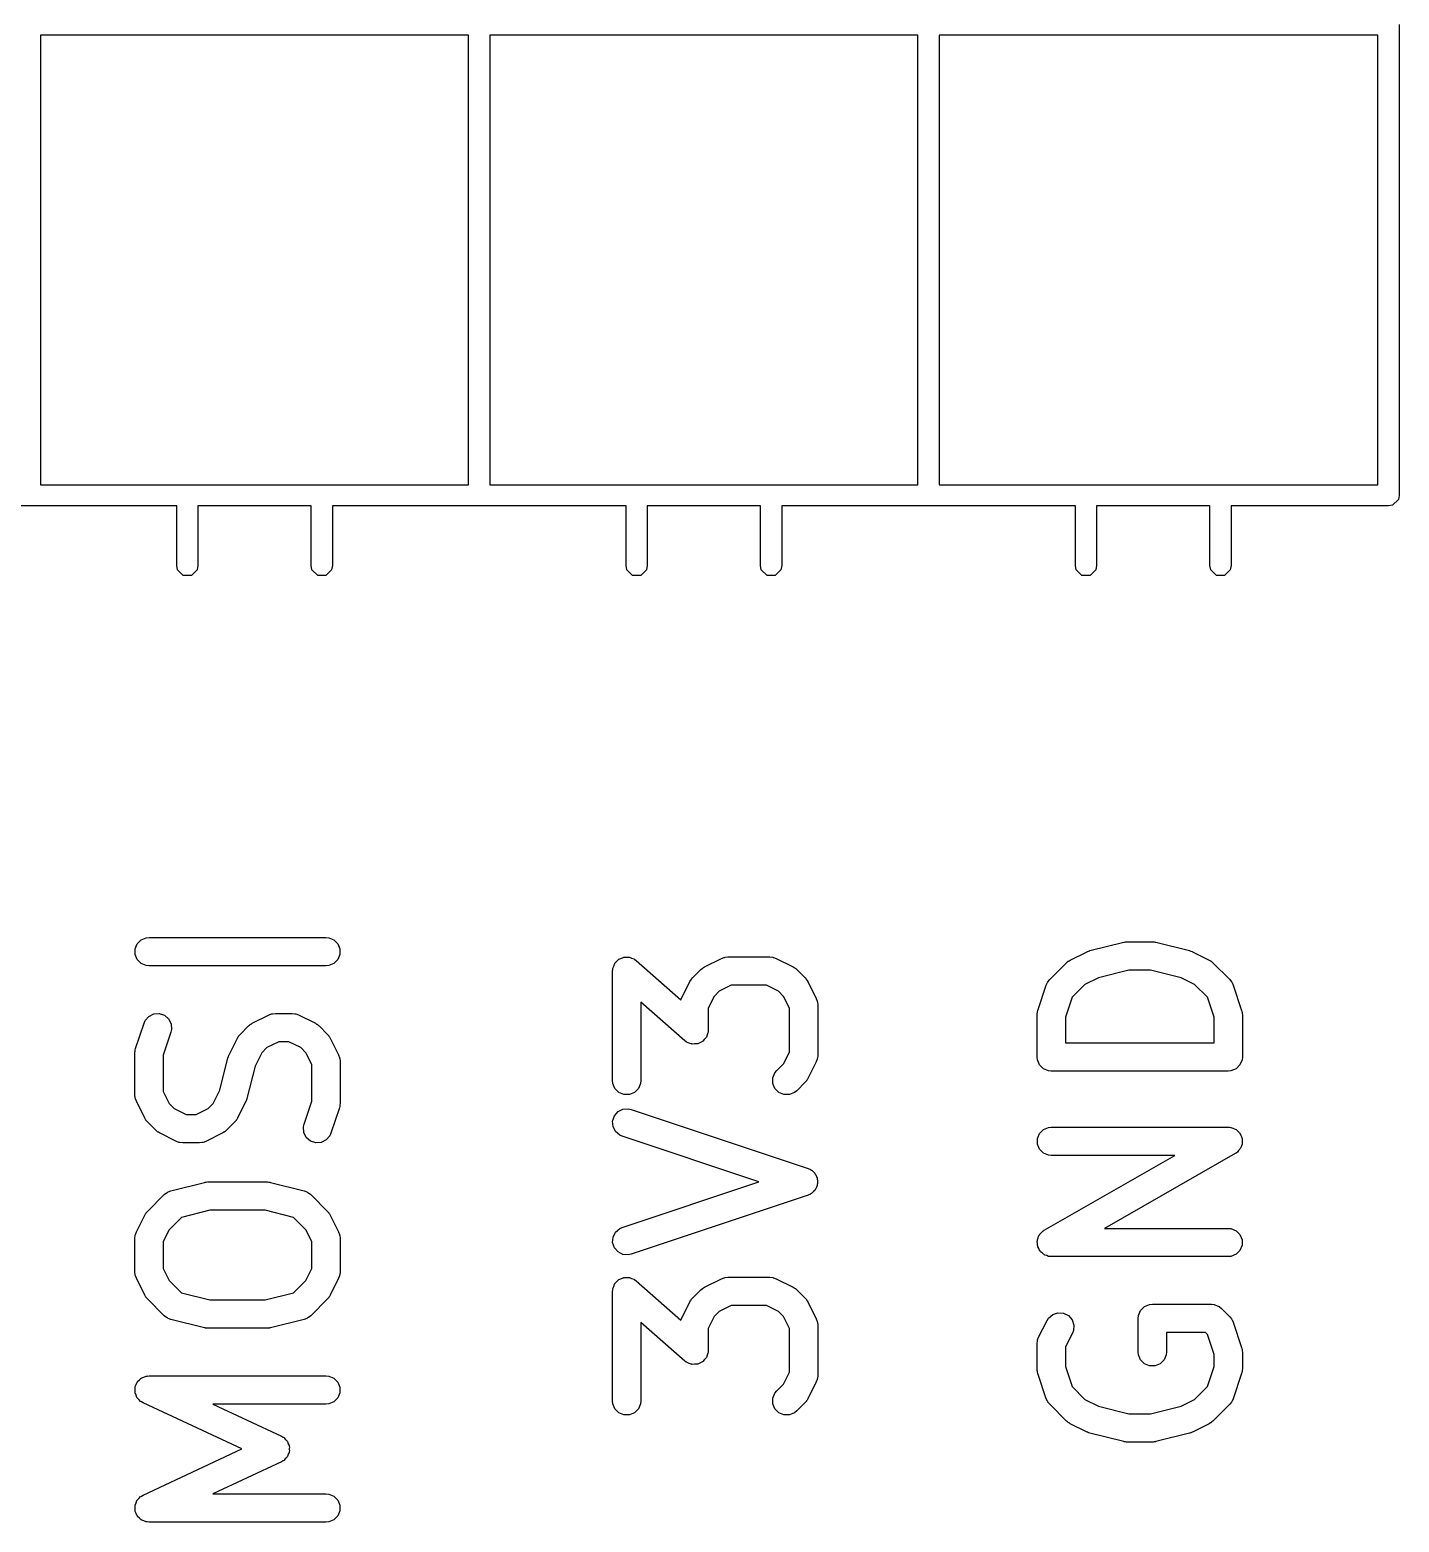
# Model space of a CAD drawing. Extents: x 101.2 to 180.4, y -139.6 to -60.4.
# Drawn here: x 120.8 to 128.54, y -76.84 to -68.41 of the extents above; entities that cross this region are included whole.
import ezdxf

# ---------------------------------------------------------------- set-up
doc = ezdxf.new("R2010")
doc.units = 0
doc.layers.add('BLACK', color=7, linetype='CONTINUOUS')

msp = doc.modelspace()

# ---------------------------------------------------------------- linework, layer by layer
at = {"layer": 'BLACK', "linetype": 'CONTINUOUS'}
for p, q in [((128.535625, -68.3755), (128.535625, -71.0355)), ((120.855625, -68.4355), (120.855625, -70.9755)), ((123.275625, -68.4355), (120.855625, -68.4355)), ((123.275625, -70.9755), (123.275625, -68.4355)), ((123.395625, -68.4355), (123.395625, -70.9755)), ((125.815625, -68.4355), (123.395625, -68.4355)), ((125.815625, -70.9755), (125.815625, -68.4355)), ((125.935625, -68.4355), (125.935625, -70.9755)), ((128.415625, -68.4355), (125.935625, -68.4355)), ((128.415625, -70.9755), (128.415625, -68.4355)), ((120.855625, -70.9755), (123.275625, -70.9755)), ((123.395625, -70.9755), (125.815625, -70.9755)), ((125.935625, -70.9755), (128.415625, -70.9755)), ((128.531058, -71.058461), (128.498586, -71.090933)), ((128.535625, -71.0355), (128.531058, -71.058461)), ((121.625625, -71.0955), (119.965625, -71.0955)), ((121.625625, -71.432571), (121.625625, -71.0955)), ((122.385625, -71.0955), (121.745625, -71.0955)), ((121.745625, -71.0955), (121.745625, -71.432571)), ((122.385625, -71.432571), (122.385625, -71.0955)), ((124.165625, -71.0955), (122.505625, -71.0955)), ((122.505625, -71.0955), (122.505625, -71.432571)), ((124.165625, -71.432571), (124.165625, -71.0955)), ((124.925625, -71.0955), (124.285625, -71.0955)), ((124.285625, -71.0955), (124.285625, -71.432571)), ((124.925625, -71.432571), (124.925625, -71.0955)), ((126.705625, -71.0955), (125.045625, -71.0955)), ((125.045625, -71.0955), (125.045625, -71.432571)), ((126.705625, -71.432571), (126.705625, -71.0955)), ((127.465625, -71.0955), (126.825625, -71.0955)), ((126.825625, -71.0955), (126.825625, -71.432571)), ((127.465625, -71.432571), (127.465625, -71.0955)), ((128.475625, -71.0955), (127.585625, -71.0955)), ((127.585625, -71.0955), (127.585625, -71.432571)), ((128.498586, -71.090933), (128.475625, -71.0955)), ((121.630192, -71.455532), (121.625625, -71.432571)), ((121.662664, -71.488004), (121.630192, -71.455532)), ((121.708586, -71.488004), (121.662664, -71.488004)), ((121.741058, -71.455532), (121.708586, -71.488004)), ((121.745625, -71.432571), (121.741058, -71.455532)), ((122.390192, -71.455532), (122.385625, -71.432571)), ((122.422664, -71.488004), (122.390192, -71.455532)), ((122.468586, -71.488004), (122.422664, -71.488004)), ((122.501058, -71.455532), (122.468586, -71.488004)), ((122.505625, -71.432571), (122.501058, -71.455532)), ((124.170192, -71.455532), (124.165625, -71.432571)), ((124.202664, -71.488004), (124.170192, -71.455532)), ((124.248586, -71.488004), (124.202664, -71.488004)), ((124.281058, -71.455532), (124.248586, -71.488004)), ((124.285625, -71.432571), (124.281058, -71.455532)), ((124.930192, -71.455532), (124.925625, -71.432571)), ((124.962664, -71.488004), (124.930192, -71.455532)), ((125.008586, -71.488004), (124.962664, -71.488004)), ((125.041058, -71.455532), (125.008586, -71.488004)), ((125.045625, -71.432571), (125.041058, -71.455532)), ((126.710192, -71.455532), (126.705625, -71.432571)), ((126.742664, -71.488004), (126.710192, -71.455532)), ((126.788586, -71.488004), (126.742664, -71.488004)), ((126.821058, -71.455532), (126.788586, -71.488004)), ((126.825625, -71.432571), (126.821058, -71.455532)), ((127.470192, -71.455532), (127.465625, -71.432571)), ((127.502664, -71.488004), (127.470192, -71.455532)), ((127.548586, -71.488004), (127.502664, -71.488004)), ((127.581058, -71.455532), (127.548586, -71.488004)), ((127.585625, -71.432571), (127.581058, -71.455532)), ((121.390836, -73.598177), (121.402781, -73.569338)), ((121.390836, -73.629391), (121.390836, -73.598177)), ((121.402781, -73.569338), (121.424853, -73.547266)), ((121.424853, -73.547266), (121.453692, -73.535321)), ((121.453692, -73.535321), (121.469299, -73.533784)), ((121.469299, -73.533784), (122.469299, -73.533784)), ((122.469299, -73.533784), (122.484906, -73.535321)), ((122.484906, -73.535321), (122.513745, -73.547266)), ((122.513745, -73.547266), (122.535817, -73.569338)), ((122.535817, -73.569338), (122.547762, -73.598177)), ((122.547762, -73.598177), (122.547762, -73.629391)), ((126.787991, -73.607602), (126.978467, -73.559983)), ((126.978467, -73.559983), (126.981172, -73.559582)), ((126.981172, -73.559582), (126.982263, -73.559131)), ((126.982263, -73.559131), (126.988136, -73.558552)), ((126.988136, -73.558552), (126.993981, -73.557688)), ((126.993981, -73.557688), (126.995149, -73.557861)), ((126.995149, -73.557861), (126.99787, -73.557594)), ((126.99787, -73.557594), (127.140727, -73.557594)), ((127.140727, -73.557594), (127.143447, -73.557861)), ((127.143447, -73.557861), (127.144616, -73.557688)), ((127.144616, -73.557688), (127.15046, -73.558552)), ((127.15046, -73.558552), (127.156334, -73.559131)), ((127.156334, -73.559131), (127.157424, -73.559582)), ((127.157424, -73.559582), (127.16013, -73.559983)), ((127.16013, -73.559983), (127.350606, -73.607602)), ((121.402781, -73.65823), (121.390836, -73.629391)), ((121.424853, -73.680302), (121.402781, -73.65823)), ((121.453692, -73.692247), (121.424853, -73.680302)), ((122.513745, -73.680302), (122.484906, -73.692247)), ((122.535817, -73.65823), (122.513745, -73.680302)), ((122.547762, -73.629391), (122.535817, -73.65823)), ((124.095807, -73.695698), (124.099972, -73.683385)), ((124.099972, -73.683385), (124.101748, -73.681354)), ((124.101748, -73.681354), (124.102781, -73.678862)), ((124.102781, -73.678862), (124.111971, -73.669671)), ((124.111971, -73.669671), (124.120527, -73.659894)), ((124.120527, -73.659894), (124.122944, -73.658698)), ((124.122944, -73.658698), (124.124853, -73.65679)), ((124.124853, -73.65679), (124.13686, -73.651816)), ((124.13686, -73.651816), (124.148507, -73.646057)), ((124.148507, -73.646057), (124.151199, -73.645877)), ((124.151199, -73.645877), (124.153692, -73.644845)), ((124.153692, -73.644845), (124.166681, -73.644845)), ((124.166681, -73.644845), (124.179652, -73.64398)), ((124.179652, -73.64398), (124.18221, -73.644845)), ((124.18221, -73.644845), (124.184906, -73.644845)), ((124.184906, -73.644845), (124.196908, -73.649816)), ((124.196908, -73.649816), (124.209222, -73.653981)), ((124.209222, -73.653981), (124.212332, -73.656204)), ((124.212332, -73.656204), (124.213745, -73.65679)), ((124.213745, -73.65679), (124.215235, -73.65828)), ((124.215235, -73.65828), (124.221979, -73.663102)), ((124.221979, -73.663102), (124.475909, -73.885291)), ((124.609712, -73.699373), (124.70495, -73.651754)), ((124.70495, -73.651754), (124.719596, -73.646149)), ((124.719596, -73.646149), (124.722463, -73.645945)), ((124.722463, -73.645945), (124.72512, -73.644845)), ((124.72512, -73.644845), (124.740727, -73.643308)), ((124.740727, -73.643308), (124.978822, -73.643308)), ((124.978822, -73.643308), (124.994429, -73.644845)), ((124.994429, -73.644845), (124.997085, -73.645945)), ((124.997085, -73.645945), (124.999952, -73.646149)), ((124.999952, -73.646149), (125.014599, -73.651754)), ((125.014599, -73.651754), (125.109837, -73.699373)), ((126.560349, -73.771501), (126.655588, -73.676263)), ((126.655588, -73.676263), (126.661722, -73.671227)), ((126.661722, -73.671227), (126.663107, -73.669632)), ((126.663107, -73.669632), (126.66551, -73.668118)), ((126.66551, -73.668118), (126.66771, -73.666314)), ((126.66771, -73.666314), (126.669664, -73.665504)), ((126.669664, -73.665504), (126.676379, -73.661278)), ((126.676379, -73.661278), (126.771617, -73.613659)), ((126.771617, -73.613659), (126.772758, -73.613222)), ((126.772758, -73.613222), (126.773223, -73.612878)), ((126.773223, -73.612878), (126.779763, -73.610541)), ((126.779763, -73.610541), (126.786263, -73.608054)), ((126.786263, -73.608054), (126.78684, -73.608012)), ((126.78684, -73.608012), (126.787991, -73.607602)), ((127.350606, -73.607602), (127.351756, -73.608013)), ((127.351756, -73.608013), (127.352333, -73.608054)), ((127.352333, -73.608054), (127.358825, -73.610538)), ((127.358825, -73.610538), (127.365374, -73.612878)), ((127.365374, -73.612878), (127.365838, -73.613222)), ((127.365838, -73.613222), (127.36698, -73.613659)), ((127.36698, -73.613659), (127.462218, -73.661278)), ((127.462218, -73.661278), (127.468932, -73.665504)), ((127.468932, -73.665504), (127.470887, -73.666314)), ((127.470887, -73.666314), (127.473086, -73.668118)), ((127.473086, -73.668118), (127.47549, -73.669632)), ((127.47549, -73.669632), (127.476874, -73.671227)), ((127.476874, -73.671227), (127.483009, -73.676263)), ((127.483009, -73.676263), (127.578249, -73.771501)), ((121.469299, -73.693784), (121.453692, -73.692247)), ((122.469299, -73.693784), (121.469299, -73.693784)), ((122.484906, -73.692247), (122.469299, -73.693784)), ((124.089299, -73.723308), (124.090111, -73.715059)), ((124.089299, -74.342355), (124.089299, -73.723308)), ((124.089971, -73.712955), (124.090461, -73.711505)), ((124.090111, -73.715059), (124.089971, -73.712955)), ((124.090461, -73.711505), (124.090836, -73.707701)), ((124.090836, -73.707701), (124.095807, -73.695698)), ((124.531352, -73.7741), (124.533157, -73.7719)), ((124.533157, -73.7719), (124.53467, -73.769497)), ((124.53467, -73.769497), (124.536264, -73.768114)), ((124.536264, -73.768114), (124.541301, -73.761977)), ((124.541301, -73.761977), (124.58892, -73.714359)), ((124.58892, -73.714359), (124.595054, -73.709324)), ((124.595054, -73.709324), (124.59644, -73.707727)), ((124.59644, -73.707727), (124.598848, -73.706211)), ((124.598848, -73.706211), (124.601043, -73.70441)), ((124.601043, -73.70441), (124.602993, -73.703602)), ((124.602993, -73.703602), (124.609712, -73.699373)), ((125.109837, -73.699373), (125.116553, -73.7036)), ((125.116553, -73.7036), (125.118505, -73.704409)), ((125.118505, -73.704409), (125.120701, -73.706211)), ((125.120701, -73.706211), (125.123109, -73.707727)), ((125.123109, -73.707727), (125.124494, -73.709324)), ((125.124494, -73.709324), (125.130628, -73.714358)), ((125.130628, -73.714358), (125.178248, -73.761977)), ((125.178248, -73.761977), (125.183283, -73.768112)), ((125.183283, -73.768112), (125.18488, -73.769497)), ((125.18488, -73.769497), (125.186393, -73.771901)), ((125.186393, -73.771901), (125.188197, -73.774099)), ((126.5504, -73.783624), (126.560349, -73.771501)), ((126.835317, -73.760694), (126.759545, -73.798579)), ((127.007717, -73.717594), (126.835317, -73.760694)), ((127.13088, -73.717594), (127.007717, -73.717594)), ((127.30328, -73.760694), (127.13088, -73.717594)), ((127.379052, -73.79858), (127.30328, -73.760694)), ((127.578249, -73.771501), (127.588198, -73.783624)), ((124.478697, -73.878007), (124.526316, -73.782769)), ((124.526316, -73.782769), (124.530542, -73.776054)), ((124.530542, -73.776054), (124.531352, -73.7741)), ((124.692878, -73.836674), (124.663617, -73.865936)), ((124.759612, -73.803308), (124.692878, -73.836674)), ((124.959937, -73.803308), (124.759612, -73.803308)), ((125.026671, -73.836675), (124.959937, -73.803308)), ((125.055932, -73.865935), (125.026671, -73.836675)), ((125.188197, -73.774099), (125.189005, -73.776051)), ((125.189005, -73.776051), (125.193234, -73.782769)), ((125.193234, -73.782769), (125.240853, -73.878007)), ((126.493404, -73.945629), (126.541023, -73.802772)), ((126.541023, -73.802772), (126.547417, -73.788452)), ((126.547417, -73.788452), (126.549299, -73.786281)), ((126.549299, -73.786281), (126.5504, -73.783624)), ((126.759545, -73.798579), (126.686841, -73.871284)), ((127.451757, -73.871284), (127.379052, -73.79858)), ((127.588198, -73.783624), (127.589299, -73.786282)), ((127.589299, -73.786282), (127.591181, -73.788452)), ((127.591181, -73.788452), (127.597575, -73.802772)), ((127.597575, -73.802772), (127.645194, -73.945628)), ((124.497571, -74.116847), (124.249299, -73.899609)), ((124.249299, -73.899609), (124.249299, -74.342355)), ((124.475909, -73.885291), (124.478697, -73.878007)), ((124.663617, -73.865936), (124.630251, -73.932669)), ((124.630251, -73.932669), (124.630251, -74.056641)), ((125.089299, -73.932669), (125.055932, -73.865935)), ((125.089299, -74.180613), (125.089299, -73.932669)), ((125.240853, -73.878007), (125.246458, -73.892653)), ((125.246458, -73.892653), (125.246661, -73.89552)), ((125.246661, -73.89552), (125.247762, -73.898177)), ((125.247762, -73.898177), (125.249299, -73.913784)), ((125.249299, -73.913784), (125.249299, -74.199498)), ((126.686841, -73.871284), (126.649299, -73.98391)), ((127.489299, -73.98391), (127.451757, -73.871284)), ((121.393404, -74.159915), (121.441023, -74.017058)), ((121.441023, -74.017058), (121.447417, -74.002738)), ((121.447417, -74.002738), (121.467868, -73.979156)), ((121.467868, -73.979156), (121.495788, -73.965197)), ((121.495788, -73.965197), (121.526924, -73.962985)), ((121.526924, -73.962985), (121.556536, -73.972855)), ((121.556536, -73.972855), (121.580118, -73.993307)), ((121.580118, -73.993307), (121.594077, -74.021226)), ((121.594077, -74.021226), (121.59629, -74.052363)), ((122.039297, -74.026775), (122.041705, -74.025259)), ((122.041705, -74.025259), (122.0439, -74.023458)), ((122.0439, -74.023458), (122.04585, -74.02265)), ((122.04585, -74.02265), (122.052569, -74.018421)), ((122.052569, -74.018421), (122.147807, -73.970802)), ((122.147807, -73.970802), (122.162453, -73.965197)), ((122.162453, -73.965197), (122.16532, -73.964993)), ((122.16532, -73.964993), (122.167977, -73.963893)), ((122.167977, -73.963893), (122.183584, -73.962356)), ((122.183584, -73.962356), (122.278822, -73.962356)), ((122.278822, -73.962356), (122.294429, -73.963893)), ((122.294429, -73.963893), (122.297085, -73.964993)), ((122.297085, -73.964993), (122.299952, -73.965197)), ((122.299952, -73.965197), (122.314599, -73.970802)), ((122.314599, -73.970802), (122.409837, -74.018421)), ((122.409837, -74.018421), (122.416553, -74.022648)), ((122.416553, -74.022648), (122.418505, -74.023457)), ((122.418505, -74.023457), (122.420701, -74.025259)), ((122.420701, -74.025259), (122.423109, -74.026775)), ((126.489299, -73.970927), (126.490076, -73.963029)), ((126.489299, -74.209022), (126.489299, -73.970927)), ((126.489927, -73.960921), (126.490557, -73.958148)), ((126.490076, -73.963029), (126.489927, -73.960921)), ((126.490557, -73.958148), (126.490836, -73.95532)), ((126.490836, -73.95532), (126.491644, -73.953368)), ((126.491644, -73.953368), (126.493404, -73.945629)), ((126.649299, -73.98391), (126.649299, -74.129022)), ((127.489299, -74.129022), (127.489299, -73.98391)), ((127.645194, -73.945628), (127.646954, -73.95337)), ((127.646954, -73.95337), (127.647762, -73.95532)), ((127.647762, -73.95532), (127.64804, -73.958146)), ((127.64804, -73.958146), (127.648671, -73.96092)), ((127.648671, -73.96092), (127.648521, -73.963028)), ((127.648521, -73.963028), (127.649299, -73.970927)), ((127.649299, -73.970927), (127.649299, -74.209022)), ((121.592813, -74.067655), (121.549299, -74.198196)), ((121.59629, -74.052363), (121.592813, -74.067655)), ((121.921554, -74.197055), (121.969173, -74.101817)), ((121.969173, -74.101817), (121.973399, -74.095102)), ((121.973399, -74.095102), (121.974209, -74.093148)), ((121.974209, -74.093148), (121.976014, -74.090948)), ((121.976014, -74.090948), (121.977527, -74.088545)), ((121.977527, -74.088545), (121.979121, -74.087162)), ((121.979121, -74.087162), (121.984158, -74.081025)), ((121.984158, -74.081025), (122.031777, -74.033407)), ((122.031777, -74.033407), (122.037911, -74.028372)), ((122.037911, -74.028372), (122.039297, -74.026775)), ((122.423109, -74.026775), (122.424494, -74.028372)), ((122.424494, -74.028372), (122.430628, -74.033406)), ((122.430628, -74.033406), (122.478248, -74.081025)), ((122.478248, -74.081025), (122.483283, -74.08716)), ((122.483283, -74.08716), (122.48488, -74.088545)), ((122.48488, -74.088545), (122.486393, -74.090949)), ((122.486393, -74.090949), (122.488197, -74.093147)), ((122.488197, -74.093147), (122.489005, -74.095099)), ((122.489005, -74.095099), (122.493234, -74.101817)), ((122.493234, -74.101817), (122.540853, -74.197055)), ((124.616769, -74.101087), (124.607578, -74.110277)), ((124.617801, -74.098594), (124.616769, -74.101087)), ((124.619578, -74.096564), (124.617801, -74.098594)), ((124.623742, -74.08425), (124.619578, -74.096564)), ((124.628714, -74.072248), (124.623742, -74.08425)), ((124.629088, -74.068443), (124.628714, -74.072248)), ((124.629579, -74.066994), (124.629088, -74.068443)), ((124.630251, -74.056641), (124.629438, -74.064889)), ((124.629438, -74.064889), (124.629579, -74.066994)), ((121.389299, -74.185213), (121.390076, -74.177315)), ((121.389299, -74.423308), (121.389299, -74.185213)), ((121.389927, -74.175207), (121.390557, -74.172434)), ((121.390076, -74.177315), (121.389927, -74.175207)), ((121.390557, -74.172434), (121.390836, -74.169606)), ((121.390836, -74.169606), (121.391644, -74.167654)), ((121.391644, -74.167654), (121.393404, -74.159915)), ((122.106474, -74.184984), (122.068589, -74.260755)), ((122.135735, -74.155722), (122.106474, -74.184984)), ((122.202469, -74.122356), (122.135735, -74.155722)), ((122.259937, -74.122356), (122.202469, -74.122356)), ((122.326671, -74.155723), (122.259937, -74.122356)), ((122.355932, -74.184983), (122.326671, -74.155723)), ((122.389299, -74.251717), (122.355932, -74.184983)), ((124.504314, -74.121668), (124.497571, -74.116847)), ((124.505805, -74.123159), (124.504314, -74.121668)), ((124.507217, -74.123744), (124.505805, -74.123159)), ((124.510328, -74.125968), (124.507217, -74.123744)), ((124.522641, -74.130132), (124.510328, -74.125968)), ((124.534644, -74.135104), (124.522641, -74.130132)), ((124.53734, -74.135104), (124.534644, -74.135104)), ((124.539898, -74.135969), (124.53734, -74.135104)), ((124.552869, -74.135104), (124.539898, -74.135969)), ((124.565858, -74.135104), (124.552869, -74.135104)), ((124.56835, -74.134071), (124.565858, -74.135104)), ((124.571043, -74.133892), (124.56835, -74.134071)), ((124.582689, -74.128132), (124.571043, -74.133892)), ((124.594697, -74.123159), (124.582689, -74.128132)), ((124.596605, -74.12125), (124.594697, -74.123159)), ((124.599023, -74.120055), (124.596605, -74.12125)), ((124.607578, -74.110277), (124.599023, -74.120055)), ((125.055932, -74.247346), (125.089299, -74.180613)), ((126.649299, -74.129022), (127.489299, -74.129022)), ((121.549299, -74.198196), (121.549299, -74.404423)), ((121.870008, -74.395385), (121.915497, -74.213429)), ((121.915497, -74.213429), (121.915908, -74.212278)), ((121.915908, -74.212278), (121.915949, -74.211702)), ((121.915949, -74.211702), (121.918433, -74.205209)), ((121.918433, -74.205209), (121.920773, -74.198661)), ((121.920773, -74.198661), (121.921117, -74.198196)), ((121.921117, -74.198196), (121.921554, -74.197055)), ((122.068589, -74.260755), (122.0231, -74.442711)), ((122.389299, -74.457944), (122.389299, -74.251717)), ((122.540853, -74.197055), (122.546458, -74.211701)), ((122.546458, -74.211701), (122.546661, -74.214568)), ((122.546661, -74.214568), (122.547762, -74.217225)), ((122.547762, -74.217225), (122.549299, -74.232832)), ((122.549299, -74.232832), (122.549299, -74.470927)), ((125.017492, -74.285786), (125.055932, -74.247346)), ((125.240853, -74.235275), (125.193234, -74.330513)), ((125.246458, -74.220629), (125.240853, -74.235275)), ((125.246661, -74.217761), (125.246458, -74.220629)), ((125.247762, -74.215105), (125.246661, -74.217761)), ((125.249299, -74.199498), (125.247762, -74.215105)), ((126.490836, -74.224629), (126.489299, -74.209022)), ((126.502781, -74.253468), (126.490836, -74.224629)), ((126.524853, -74.27554), (126.502781, -74.253468)), ((126.553692, -74.287485), (126.524853, -74.27554)), ((127.613745, -74.27554), (127.584906, -74.287485)), ((127.635817, -74.253468), (127.613745, -74.27554)), ((127.647762, -74.224629), (127.635817, -74.253468)), ((127.649299, -74.209022), (127.647762, -74.224629)), ((124.090836, -74.357962), (124.089299, -74.342355)), ((124.102781, -74.386801), (124.090836, -74.357962)), ((124.247762, -74.357962), (124.235817, -74.386801)), ((124.249299, -74.342355), (124.247762, -74.357962)), ((124.995596, -74.357961), (124.995597, -74.326747)), ((125.007542, -74.3868), (124.995596, -74.357961)), ((124.995597, -74.326747), (125.007543, -74.297908)), ((125.007543, -74.297908), (125.017492, -74.285786)), ((125.178248, -74.351305), (125.130628, -74.398924)), ((125.183283, -74.345169), (125.178248, -74.351305)), ((125.18488, -74.343785), (125.183283, -74.345169)), ((125.186393, -74.34138), (125.18488, -74.343785)), ((125.188197, -74.339183), (125.186393, -74.34138)), ((125.189005, -74.33723), (125.188197, -74.339183)), ((125.193234, -74.330513), (125.189005, -74.33723)), ((126.569299, -74.289022), (126.553692, -74.287485)), ((127.569299, -74.289022), (126.569299, -74.289022)), ((127.584906, -74.287485), (127.569299, -74.289022)), ((121.390836, -74.438915), (121.389299, -74.423308)), ((121.391936, -74.441571), (121.390836, -74.438915)), ((121.39214, -74.444438), (121.391936, -74.441571)), ((121.397745, -74.459085), (121.39214, -74.444438)), ((121.549299, -74.404423), (121.582665, -74.471155)), ((121.832122, -74.471156), (121.870008, -74.395385)), ((122.022648, -74.444439), (122.02016, -74.450938)), ((122.022689, -74.443861), (122.022648, -74.444439)), ((122.0231, -74.442711), (122.022689, -74.443861)), ((124.124853, -74.408873), (124.102781, -74.386801)), ((124.153692, -74.420818), (124.124853, -74.408873)), ((124.184906, -74.420818), (124.153692, -74.420818)), ((124.213745, -74.408873), (124.184906, -74.420818)), ((124.235817, -74.386801), (124.213745, -74.408873)), ((125.029613, -74.408872), (125.007542, -74.3868)), ((125.058452, -74.420818), (125.029613, -74.408872)), ((125.089666, -74.420819), (125.058452, -74.420818)), ((125.118505, -74.408873), (125.089666, -74.420819)), ((125.130628, -74.398924), (125.118505, -74.408873)), ((121.445364, -74.554323), (121.397745, -74.459085)), ((121.582665, -74.471155), (121.611926, -74.500417)), ((121.611926, -74.500417), (121.67866, -74.533784)), ((121.736128, -74.533784), (121.80286, -74.500417)), ((121.80286, -74.500417), (121.832122, -74.471156)), ((122.017043, -74.459085), (121.969424, -74.554323)), ((122.017479, -74.457943), (122.017043, -74.459085)), ((122.017824, -74.457479), (122.017479, -74.457943)), ((122.02016, -74.450938), (122.017824, -74.457479)), ((122.345785, -74.588486), (122.389299, -74.457944)), ((122.545194, -74.496226), (122.497575, -74.639082)), ((122.546954, -74.488483), (122.545194, -74.496226)), ((122.547762, -74.486534), (122.546954, -74.488483)), ((122.54804, -74.483707), (122.547762, -74.486534)), ((122.548671, -74.480934), (122.54804, -74.483707)), ((122.549299, -74.470927), (122.548521, -74.478825)), ((122.548521, -74.478825), (122.548671, -74.480934)), ((124.099798, -74.540833), (124.12025, -74.517251)), ((124.12025, -74.517251), (124.148169, -74.503291)), ((124.148169, -74.503291), (124.179305, -74.501079)), ((124.179305, -74.501079), (124.194597, -74.504556)), ((124.194597, -74.504556), (125.194597, -74.837889)), ((121.44959, -74.561037), (121.445364, -74.554323)), ((121.4504, -74.562992), (121.44959, -74.561037)), ((121.452205, -74.565191), (121.4504, -74.562992)), ((121.453718, -74.567595), (121.452205, -74.565191)), ((121.455312, -74.568977), (121.453718, -74.567595)), ((121.460349, -74.575115), (121.455312, -74.568977)), ((121.507968, -74.622733), (121.460349, -74.575115)), ((121.67866, -74.533784), (121.736128, -74.533784)), ((121.954438, -74.575115), (121.90682, -74.622734)), ((121.959472, -74.56898), (121.954438, -74.575115)), ((121.96107, -74.567595), (121.959472, -74.56898)), ((121.962585, -74.565186), (121.96107, -74.567595)), ((121.964387, -74.562992), (121.962585, -74.565186)), ((121.965194, -74.561041), (121.964387, -74.562992)), ((121.969424, -74.554323), (121.965194, -74.561041)), ((122.342308, -74.603778), (122.345785, -74.588486)), ((122.34452, -74.634914), (122.342308, -74.603778)), ((124.089927, -74.570445), (124.099798, -74.540833)), ((124.092139, -74.601581), (124.089927, -74.570445)), ((124.106099, -74.6295), (124.092139, -74.601581)), ((126.524853, -74.618695), (126.553692, -74.60675)), ((126.553692, -74.60675), (126.569299, -74.605213)), ((126.569299, -74.605213), (127.569299, -74.605213)), ((127.569299, -74.605213), (127.573312, -74.605608)), ((127.573312, -74.605608), (127.574887, -74.605408)), ((127.574887, -74.605408), (127.576926, -74.605964)), ((127.576926, -74.605964), (127.584906, -74.60675)), ((127.584906, -74.60675), (127.594733, -74.61082)), ((127.594733, -74.61082), (127.605002, -74.613621)), ((127.605002, -74.613621), (127.609034, -74.616743)), ((121.514102, -74.627767), (121.507968, -74.622733)), ((121.515488, -74.629365), (121.514102, -74.627767)), ((121.517896, -74.63088), (121.515488, -74.629365)), ((121.520091, -74.632682), (121.517896, -74.63088)), ((121.522041, -74.633489), (121.520091, -74.632682)), ((121.52876, -74.637719), (121.522041, -74.633489)), ((121.623998, -74.685338), (121.52876, -74.637719)), ((121.638644, -74.690943), (121.623998, -74.685338)), ((121.641511, -74.691146), (121.638644, -74.690943)), ((121.644168, -74.692247), (121.641511, -74.691146)), ((121.659775, -74.693784), (121.644168, -74.692247)), ((121.755013, -74.693784), (121.659775, -74.693784)), ((121.77062, -74.692247), (121.755013, -74.693784)), ((121.773276, -74.691146), (121.77062, -74.692247)), ((121.776143, -74.690943), (121.773276, -74.691146)), ((121.79079, -74.685338), (121.776143, -74.690943)), ((121.886028, -74.637719), (121.79079, -74.685338)), ((121.892742, -74.633492), (121.886028, -74.637719)), ((121.894697, -74.632683), (121.892742, -74.633492)), ((121.896896, -74.630877), (121.894697, -74.632683)), ((121.8993, -74.629365), (121.896896, -74.630877)), ((121.900682, -74.62777), (121.8993, -74.629365)), ((121.90682, -74.622734), (121.900682, -74.62777)), ((122.35848, -74.662833), (122.34452, -74.634914)), ((122.382062, -74.683285), (122.35848, -74.662833)), ((122.411674, -74.693156), (122.382062, -74.683285)), ((122.44281, -74.690944), (122.411674, -74.693156)), ((122.470729, -74.676984), (122.44281, -74.690944)), ((122.491181, -74.653402), (122.470729, -74.676984)), ((122.497575, -74.639082), (122.491181, -74.653402)), ((124.129681, -74.649952), (124.106099, -74.6295)), ((124.144001, -74.656346), (124.129681, -74.649952)), ((124.916315, -74.913784), (124.144001, -74.656346)), ((126.490836, -74.669606), (126.502781, -74.640767)), ((126.490836, -74.70082), (126.490836, -74.669606)), ((126.502781, -74.640767), (126.524853, -74.618695)), ((127.609034, -74.616743), (127.613745, -74.618695)), ((127.613745, -74.618695), (127.621269, -74.626219)), ((127.621269, -74.626219), (127.629681, -74.632734)), ((127.629681, -74.632734), (127.63221, -74.63716)), ((127.63221, -74.63716), (127.635817, -74.640767)), ((127.635817, -74.640767), (127.639889, -74.650598)), ((127.639889, -74.650598), (127.645167, -74.659835)), ((127.645167, -74.659835), (127.64581, -74.664893)), ((127.64581, -74.664893), (127.647762, -74.669606)), ((127.647762, -74.669606), (127.647762, -74.680245)), ((127.647762, -74.680245), (127.649104, -74.690801)), ((127.649104, -74.690801), (127.647762, -74.695721)), ((127.647762, -74.695721), (127.647762, -74.70082)), ((126.502781, -74.729659), (126.490836, -74.70082)), ((126.524853, -74.751731), (126.502781, -74.729659)), ((126.553692, -74.763676), (126.524853, -74.751731)), ((126.529608, -75.187182), (127.268053, -74.765213)), ((126.569299, -74.765213), (126.553692, -74.763676)), ((127.268053, -74.765213), (126.569299, -74.765213)), ((127.60899, -74.754672), (126.870544, -75.176641)), ((127.612276, -74.752339), (127.60899, -74.754672)), ((127.613745, -74.751731), (127.612276, -74.752339)), ((127.61524, -74.750235), (127.613745, -74.751731)), ((127.621778, -74.745595), (127.61524, -74.750235)), ((127.62829, -74.737185), (127.621778, -74.745595)), ((127.635817, -74.729659), (127.62829, -74.737185)), ((127.637768, -74.724946), (127.635817, -74.729659)), ((127.640891, -74.720915), (127.637768, -74.724946)), ((127.64369, -74.710649), (127.640891, -74.720915)), ((127.647762, -74.70082), (127.64369, -74.710649)), ((125.194597, -74.837889), (125.208917, -74.844283)), ((125.208917, -74.844283), (125.213234, -74.848027)), ((125.213234, -74.848027), (125.218348, -74.850584)), ((125.218348, -74.850584), (125.224918, -74.858159)), ((125.224918, -74.858159), (125.232499, -74.864734)), ((125.232499, -74.864734), (125.235056, -74.86985)), ((121.592753, -74.964745), (121.783229, -74.917126)), ((121.783229, -74.917126), (121.785934, -74.916725)), ((121.785934, -74.916725), (121.787025, -74.916274)), ((121.787025, -74.916274), (121.792898, -74.915695)), ((121.792898, -74.915695), (121.798743, -74.914831)), ((121.798743, -74.914831), (121.799911, -74.915004)), ((121.799911, -74.915004), (121.802632, -74.914737)), ((121.802632, -74.914737), (122.135965, -74.914737)), ((122.135965, -74.914737), (122.138685, -74.915004)), ((122.138685, -74.915004), (122.139854, -74.914831)), ((122.139854, -74.914831), (122.145698, -74.915695)), ((122.145698, -74.915695), (122.151572, -74.916274)), ((122.151572, -74.916274), (122.152662, -74.916725)), ((122.152662, -74.916725), (122.155368, -74.917126)), ((122.155368, -74.917126), (122.345844, -74.964745)), ((124.144001, -75.171222), (124.916315, -74.913784)), ((125.235056, -74.86985), (125.2388, -74.874166)), ((125.2388, -74.874166), (125.24197, -74.883676)), ((125.24197, -74.943891), (125.2388, -74.953402)), ((125.24197, -74.883676), (125.246458, -74.892653)), ((125.246458, -74.934915), (125.24197, -74.943891)), ((125.246458, -74.892653), (125.246863, -74.898357)), ((125.246863, -74.92921), (125.246458, -74.934915)), ((125.246863, -74.898357), (125.24867, -74.903778)), ((125.24867, -74.92379), (125.246863, -74.92921)), ((125.24867, -74.903778), (125.247959, -74.913784)), ((125.247959, -74.913784), (125.24867, -74.92379)), ((121.460349, -75.081025), (121.555588, -74.985787)), ((121.555588, -74.985787), (121.56771, -74.975838)), ((121.56771, -74.975838), (121.573206, -74.973561)), ((121.573206, -74.973561), (121.577985, -74.970021)), ((121.577985, -74.970021), (121.592753, -74.964745)), ((122.345844, -74.964745), (122.360612, -74.970021)), ((122.360612, -74.970021), (122.36539, -74.973561)), ((122.36539, -74.973561), (122.370887, -74.975838)), ((122.370887, -74.975838), (122.383009, -74.985787)), ((122.383009, -74.985787), (122.478249, -75.081025)), ((125.194597, -74.989679), (124.194597, -75.323012)), ((125.208917, -74.983285), (125.194597, -74.989679)), ((125.213234, -74.97954), (125.208917, -74.983285)), ((125.218348, -74.976984), (125.213234, -74.97954)), ((125.224918, -74.969408), (125.218348, -74.976984)), ((125.232499, -74.962834), (125.224918, -74.969408)), ((125.235056, -74.957717), (125.232499, -74.962834)), ((125.2388, -74.953402), (125.235056, -74.957717)), ((121.397745, -75.197055), (121.445364, -75.101817)), ((121.445364, -75.101817), (121.44959, -75.095102)), ((121.44959, -75.095102), (121.4504, -75.093148)), ((121.4504, -75.093148), (121.452205, -75.090948)), ((121.452205, -75.090948), (121.453718, -75.088545)), ((121.453718, -75.088545), (121.455312, -75.087162)), ((121.455312, -75.087162), (121.460349, -75.081025)), ((121.653056, -75.114592), (121.582665, -75.184984)), ((121.812479, -75.074737), (121.653056, -75.114592)), ((122.126118, -75.074737), (121.812479, -75.074737)), ((122.28554, -75.114592), (122.126118, -75.074737)), ((122.355932, -75.184983), (122.28554, -75.114592)), ((122.478249, -75.081025), (122.483285, -75.087162)), ((122.483285, -75.087162), (122.48488, -75.088545)), ((122.48488, -75.088545), (122.486392, -75.090948)), ((122.486392, -75.090948), (122.488198, -75.093148)), ((122.488198, -75.093148), (122.489007, -75.095102)), ((122.489007, -75.095102), (122.493234, -75.101817)), ((122.493234, -75.101817), (122.540853, -75.197055)), ((121.39214, -75.211702), (121.397745, -75.197055)), ((121.582665, -75.184984), (121.549299, -75.251717)), ((122.389299, -75.251717), (122.355932, -75.184983)), ((122.540853, -75.197055), (122.546458, -75.211701)), ((124.092139, -75.225987), (124.106099, -75.198068)), ((124.106099, -75.198068), (124.129681, -75.177616)), ((124.129681, -75.177616), (124.144001, -75.171222)), ((126.502781, -75.212195), (126.510307, -75.204668)), ((126.510307, -75.204668), (126.51682, -75.196259)), ((126.51682, -75.196259), (126.523357, -75.191618)), ((126.523357, -75.191618), (126.524853, -75.190123)), ((126.524853, -75.190123), (126.526321, -75.189514)), ((126.526321, -75.189514), (126.529608, -75.187182)), ((126.870544, -75.176641), (127.569299, -75.176641)), ((127.569299, -75.176641), (127.584906, -75.178178)), ((127.584906, -75.178178), (127.613745, -75.190123)), ((127.613745, -75.190123), (127.635817, -75.212195)), ((121.389299, -75.232832), (121.390836, -75.217225)), ((121.389299, -75.423308), (121.389299, -75.232832)), ((121.390836, -75.217225), (121.391936, -75.214568)), ((121.391936, -75.214568), (121.39214, -75.211702)), ((121.549299, -75.251717), (121.549299, -75.404423)), ((122.389299, -75.404423), (122.389299, -75.251717)), ((122.546458, -75.211701), (122.546661, -75.214568)), ((122.546661, -75.214568), (122.547762, -75.217225)), ((122.547762, -75.217225), (122.549299, -75.232832)), ((122.549299, -75.232832), (122.549299, -75.423308)), ((124.089927, -75.257123), (124.092139, -75.225987)), ((124.099798, -75.286735), (124.089927, -75.257123)), ((124.12025, -75.310317), (124.099798, -75.286735)), ((126.489494, -75.251053), (126.490836, -75.246132)), ((126.490836, -75.261608), (126.489494, -75.251053)), ((126.490836, -75.241034), (126.494907, -75.231204)), ((126.490836, -75.246132), (126.490836, -75.241034)), ((126.490836, -75.272248), (126.490836, -75.261608)), ((126.492787, -75.27696), (126.490836, -75.272248)), ((126.493431, -75.282019), (126.492787, -75.27696)), ((126.498708, -75.291255), (126.493431, -75.282019)), ((126.494907, -75.231204), (126.497707, -75.220939)), ((126.497707, -75.220939), (126.500829, -75.216907)), ((126.500829, -75.216907), (126.502781, -75.212195)), ((127.635817, -75.212195), (127.647762, -75.241034)), ((127.647762, -75.272248), (127.635817, -75.301087)), ((127.647762, -75.241034), (127.647762, -75.272248)), ((124.148169, -75.324277), (124.12025, -75.310317)), ((124.179305, -75.326489), (124.148169, -75.324277)), ((124.194597, -75.323012), (124.179305, -75.326489)), ((126.502781, -75.301087), (126.498708, -75.291255)), ((126.506387, -75.304693), (126.502781, -75.301087)), ((126.508917, -75.30912), (126.506387, -75.304693)), ((126.517326, -75.315632), (126.508917, -75.30912)), ((126.524853, -75.323159), (126.517326, -75.315632)), ((126.529565, -75.32511), (126.524853, -75.323159)), ((126.533597, -75.328233), (126.529565, -75.32511)), ((126.543862, -75.331032), (126.533597, -75.328233)), ((126.553692, -75.335104), (126.543862, -75.331032)), ((126.561671, -75.335889), (126.553692, -75.335104)), ((126.563711, -75.336446), (126.561671, -75.335889)), ((126.565285, -75.336245), (126.563711, -75.336446)), ((126.569299, -75.336641), (126.565285, -75.336245)), ((127.569299, -75.336641), (126.569299, -75.336641)), ((127.584906, -75.335104), (127.569299, -75.336641)), ((127.613745, -75.323159), (127.584906, -75.335104)), ((127.635817, -75.301087), (127.613745, -75.323159)), ((121.390836, -75.438915), (121.389299, -75.423308)), ((121.391936, -75.441571), (121.390836, -75.438915)), ((121.39214, -75.444438), (121.391936, -75.441571)), ((121.397745, -75.459085), (121.39214, -75.444438)), ((121.549299, -75.404423), (121.582665, -75.471155)), ((122.355932, -75.471156), (122.389299, -75.404423)), ((122.546458, -75.444439), (122.540853, -75.459085)), ((122.546661, -75.441571), (122.546458, -75.444439)), ((122.547762, -75.438915), (122.546661, -75.441571)), ((122.549299, -75.423308), (122.547762, -75.438915)), ((124.13686, -75.46134), (124.148507, -75.455581)), ((124.148507, -75.455581), (124.151199, -75.455401)), ((124.151199, -75.455401), (124.153692, -75.454369)), ((124.153692, -75.454369), (124.166681, -75.454369)), ((124.166681, -75.454369), (124.179652, -75.453504)), ((124.179652, -75.453504), (124.18221, -75.454369)), ((124.18221, -75.454369), (124.184906, -75.454369)), ((124.184906, -75.454369), (124.196908, -75.45934)), ((124.70495, -75.461278), (124.719596, -75.455673)), ((124.719596, -75.455673), (124.722463, -75.455469)), ((124.722463, -75.455469), (124.72512, -75.454369)), ((124.72512, -75.454369), (124.740727, -75.452832)), ((124.740727, -75.452832), (124.978822, -75.452832)), ((124.978822, -75.452832), (124.994429, -75.454369)), ((124.994429, -75.454369), (124.997085, -75.455469)), ((124.997085, -75.455469), (124.999952, -75.455673)), ((124.999952, -75.455673), (125.014599, -75.461278)), ((121.445364, -75.554323), (121.397745, -75.459085)), ((121.582665, -75.471155), (121.653056, -75.541547)), ((121.653056, -75.541547), (121.812479, -75.581403)), ((122.126118, -75.581403), (122.28554, -75.541547)), ((122.28554, -75.541547), (122.355932, -75.471156)), ((122.540853, -75.459085), (122.493234, -75.554323)), ((124.089299, -75.532832), (124.090111, -75.524583)), ((124.089299, -76.151879), (124.089299, -75.532832)), ((124.089971, -75.522479), (124.090461, -75.521029)), ((124.090111, -75.524583), (124.089971, -75.522479)), ((124.090461, -75.521029), (124.090836, -75.517225)), ((124.090836, -75.517225), (124.095807, -75.505222)), ((124.095807, -75.505222), (124.099972, -75.492909)), ((124.099972, -75.492909), (124.101748, -75.490878)), ((124.101748, -75.490878), (124.102781, -75.488386)), ((124.102781, -75.488386), (124.111971, -75.479195)), ((124.111971, -75.479195), (124.120527, -75.469418)), ((124.120527, -75.469418), (124.122944, -75.468222)), ((124.122944, -75.468222), (124.124853, -75.466314)), ((124.124853, -75.466314), (124.13686, -75.46134)), ((124.196908, -75.45934), (124.209222, -75.463505)), ((124.209222, -75.463505), (124.212332, -75.465728)), ((124.212332, -75.465728), (124.213745, -75.466314)), ((124.213745, -75.466314), (124.215235, -75.467804)), ((124.215235, -75.467804), (124.221979, -75.472626)), ((124.221979, -75.472626), (124.475909, -75.694815)), ((124.541301, -75.571501), (124.58892, -75.523883)), ((124.58892, -75.523883), (124.595054, -75.518848)), ((124.595054, -75.518848), (124.59644, -75.517251)), ((124.59644, -75.517251), (124.598848, -75.515735)), ((124.598848, -75.515735), (124.601043, -75.513934)), ((124.601043, -75.513934), (124.602993, -75.513126)), ((124.602993, -75.513126), (124.609712, -75.508897)), ((124.609712, -75.508897), (124.70495, -75.461278)), ((125.014599, -75.461278), (125.109837, -75.508897)), ((125.109837, -75.508897), (125.116553, -75.513124)), ((125.116553, -75.513124), (125.118505, -75.513933)), ((125.118505, -75.513933), (125.120701, -75.515735)), ((125.120701, -75.515735), (125.123109, -75.517251)), ((125.123109, -75.517251), (125.124494, -75.518848)), ((125.124494, -75.518848), (125.130628, -75.523882)), ((125.130628, -75.523882), (125.178248, -75.571501)), ((121.44959, -75.561037), (121.445364, -75.554323)), ((121.4504, -75.562992), (121.44959, -75.561037)), ((121.452205, -75.565191), (121.4504, -75.562992)), ((121.453718, -75.567595), (121.452205, -75.565191)), ((121.455312, -75.568977), (121.453718, -75.567595)), ((121.460349, -75.575115), (121.455312, -75.568977)), ((121.555588, -75.670353), (121.460349, -75.575115)), ((121.812479, -75.581403), (122.126118, -75.581403)), ((122.478249, -75.575115), (122.383009, -75.670353)), ((122.483285, -75.568977), (122.478249, -75.575115)), ((122.48488, -75.567595), (122.483285, -75.568977)), ((122.486392, -75.565191), (122.48488, -75.567595)), ((122.488198, -75.562992), (122.486392, -75.565191)), ((122.489007, -75.561037), (122.488198, -75.562992)), ((122.493234, -75.554323), (122.489007, -75.561037)), ((124.478697, -75.687531), (124.526316, -75.592293)), ((124.526316, -75.592293), (124.530542, -75.585578)), ((124.530542, -75.585578), (124.531352, -75.583624)), ((124.531352, -75.583624), (124.533157, -75.581424)), ((124.533157, -75.581424), (124.53467, -75.579021)), ((124.53467, -75.579021), (124.536264, -75.577638)), ((124.536264, -75.577638), (124.541301, -75.571501)), ((124.759612, -75.612832), (124.692878, -75.646198)), ((124.959937, -75.612832), (124.759612, -75.612832)), ((125.026671, -75.646199), (124.959937, -75.612832)), ((125.178248, -75.571501), (125.183283, -75.577636)), ((125.183283, -75.577636), (125.18488, -75.579021)), ((125.18488, -75.579021), (125.186393, -75.581425)), ((125.186393, -75.581425), (125.188197, -75.583623)), ((125.188197, -75.583623), (125.189005, -75.585575)), ((125.189005, -75.585575), (125.193234, -75.592293)), ((125.193234, -75.592293), (125.240853, -75.687531)), ((127.074209, -75.640767), (127.096281, -75.618695)), ((127.096281, -75.618695), (127.12512, -75.60675)), ((127.12512, -75.60675), (127.140727, -75.605213)), ((127.140727, -75.605213), (127.47406, -75.605213)), ((127.47406, -75.605213), (127.489656, -75.606749)), ((127.489656, -75.606749), (127.489666, -75.606749)), ((127.489666, -75.606749), (127.50656, -75.613747)), ((127.50656, -75.613747), (127.518506, -75.618695)), ((127.518506, -75.618695), (127.51851, -75.618699)), ((127.51851, -75.618699), (127.530628, -75.628644)), ((121.56771, -75.680302), (121.555588, -75.670353)), ((121.573206, -75.682578), (121.56771, -75.680302)), ((121.577985, -75.686119), (121.573206, -75.682578)), ((121.592753, -75.691395), (121.577985, -75.686119)), ((121.783229, -75.739014), (121.592753, -75.691395)), ((122.345844, -75.691395), (122.155368, -75.739014)), ((122.360612, -75.686119), (122.345844, -75.691395)), ((122.36539, -75.682578), (122.360612, -75.686119)), ((122.370887, -75.680302), (122.36539, -75.682578)), ((122.383009, -75.670353), (122.370887, -75.680302)), ((124.497571, -75.926371), (124.249299, -75.709133)), ((124.249299, -75.709133), (124.249299, -76.151879)), ((124.475909, -75.694815), (124.478697, -75.687531)), ((124.663617, -75.67546), (124.630251, -75.742193)), ((124.692878, -75.646198), (124.663617, -75.67546)), ((125.055932, -75.675459), (125.026671, -75.646199)), ((125.089299, -75.742193), (125.055932, -75.675459)), ((125.240853, -75.687531), (125.246458, -75.702177)), ((125.246458, -75.702177), (125.246661, -75.705044)), ((125.246661, -75.705044), (125.247762, -75.707701)), ((125.247762, -75.707701), (125.249299, -75.723308)), ((126.497745, -75.792293), (126.545364, -75.697055)), ((126.545364, -75.697055), (126.553718, -75.683783)), ((126.553718, -75.683783), (126.577299, -75.663331)), ((126.577299, -75.663331), (126.606912, -75.65346)), ((126.606912, -75.65346), (126.638048, -75.655673)), ((126.638048, -75.655673), (126.665967, -75.669633)), ((126.665967, -75.669633), (126.686419, -75.693214)), ((126.686419, -75.693214), (126.69629, -75.722826)), ((127.060727, -75.685213), (127.062264, -75.669606)), ((127.060727, -75.875689), (127.060727, -75.685213)), ((127.062264, -75.669606), (127.074209, -75.640767)), ((127.530628, -75.628644), (127.578248, -75.676263)), ((127.578248, -75.676263), (127.588197, -75.688385)), ((127.588197, -75.688385), (127.589297, -75.691042)), ((127.589297, -75.691042), (127.591181, -75.693214)), ((127.591181, -75.693214), (127.597575, -75.707534)), ((127.597575, -75.707534), (127.645194, -75.85039)), ((121.785934, -75.739414), (121.783229, -75.739014)), ((121.787025, -75.739866), (121.785934, -75.739414)), ((121.792898, -75.740444), (121.787025, -75.739866)), ((121.798743, -75.741309), (121.792898, -75.740444)), ((121.799911, -75.741135), (121.798743, -75.741309)), ((121.802632, -75.741403), (121.799911, -75.741135)), ((122.135965, -75.741403), (121.802632, -75.741403)), ((122.138685, -75.741135), (122.135965, -75.741403)), ((122.139854, -75.741309), (122.138685, -75.741135)), ((122.145698, -75.740444), (122.139854, -75.741309)), ((122.151572, -75.739866), (122.145698, -75.740444)), ((122.152662, -75.739414), (122.151572, -75.739866)), ((122.155368, -75.739014), (122.152662, -75.739414)), ((124.630251, -75.742193), (124.630251, -75.866165)), ((125.089299, -75.990137), (125.089299, -75.742193)), ((125.249299, -75.723308), (125.249299, -76.009022)), ((126.49214, -75.80694), (126.497745, -75.792293)), ((126.688472, -75.768609), (126.649299, -75.846955)), ((126.694077, -75.753963), (126.688472, -75.768609)), ((126.69629, -75.722826), (126.694077, -75.753963)), ((127.440923, -75.765213), (127.220727, -75.765213)), ((127.220727, -75.765213), (127.220727, -75.875689)), ((127.451757, -75.776046), (127.440923, -75.765213)), ((127.489299, -75.888672), (127.451757, -75.776046)), ((124.629088, -75.877967), (124.628714, -75.881772)), ((124.629579, -75.876518), (124.629088, -75.877967)), ((124.630251, -75.866165), (124.629438, -75.874413)), ((124.629438, -75.874413), (124.629579, -75.876518)), ((126.489299, -75.82807), (126.490836, -75.812463)), ((126.489299, -75.970927), (126.489299, -75.82807)), ((126.490836, -75.812463), (126.491936, -75.809806)), ((126.491936, -75.809806), (126.49214, -75.80694)), ((126.649299, -75.846955), (126.649299, -75.957943)), ((127.062264, -75.891296), (127.060727, -75.875689)), ((127.220727, -75.875689), (127.21919, -75.891296)), ((127.645194, -75.85039), (127.646954, -75.858132)), ((127.646954, -75.858132), (127.647762, -75.860082)), ((127.647762, -75.860082), (127.64804, -75.862908)), ((127.64804, -75.862908), (127.648671, -75.865682)), ((127.648671, -75.865682), (127.648521, -75.86779)), ((127.648521, -75.86779), (127.649299, -75.875689)), ((127.649299, -75.875689), (127.649299, -75.970927)), ((124.504314, -75.931192), (124.497571, -75.926371)), ((124.505805, -75.932683), (124.504314, -75.931192)), ((124.507217, -75.933268), (124.505805, -75.932683)), ((124.510328, -75.935492), (124.507217, -75.933268)), ((124.522641, -75.939656), (124.510328, -75.935492)), ((124.534644, -75.944628), (124.522641, -75.939656)), ((124.53734, -75.944628), (124.534644, -75.944628)), ((124.539898, -75.945493), (124.53734, -75.944628)), ((124.552869, -75.944628), (124.539898, -75.945493)), ((124.565858, -75.944628), (124.552869, -75.944628)), ((124.56835, -75.943595), (124.565858, -75.944628)), ((124.571043, -75.943416), (124.56835, -75.943595)), ((124.582689, -75.937656), (124.571043, -75.943416)), ((124.594697, -75.932683), (124.582689, -75.937656)), ((124.596605, -75.930774), (124.594697, -75.932683)), ((124.599023, -75.929579), (124.596605, -75.930774)), ((124.607578, -75.919801), (124.599023, -75.929579)), ((124.616769, -75.910611), (124.607578, -75.919801)), ((124.617801, -75.908118), (124.616769, -75.910611)), ((124.619578, -75.906088), (124.617801, -75.908118)), ((124.623742, -75.893774), (124.619578, -75.906088)), ((124.628714, -75.881772), (124.623742, -75.893774)), ((126.649299, -75.957943), (126.686841, -76.070569)), ((127.074209, -75.920135), (127.062264, -75.891296)), ((127.096281, -75.942207), (127.074209, -75.920135)), ((127.12512, -75.954152), (127.096281, -75.942207)), ((127.156334, -75.954152), (127.12512, -75.954152)), ((127.185173, -75.942207), (127.156334, -75.954152)), ((127.207245, -75.920135), (127.185173, -75.942207)), ((127.21919, -75.891296), (127.207245, -75.920135)), ((127.451757, -76.070569), (127.489299, -75.957944)), ((127.489299, -75.957944), (127.489299, -75.888672)), ((121.397468, -76.058355), (121.402781, -76.045529)), ((121.402781, -76.045529), (121.404042, -76.044267)), ((121.404042, -76.044267), (121.404797, -76.042651)), ((121.404797, -76.042651), (121.415036, -76.033273)), ((121.415036, -76.033273), (121.424853, -76.023457)), ((121.424853, -76.023457), (121.4265, -76.022774)), ((121.4265, -76.022774), (121.427817, -76.021569)), ((121.427817, -76.021569), (121.440874, -76.01682)), ((121.440874, -76.01682), (121.453692, -76.011512)), ((121.453692, -76.011512), (121.456136, -76.011271)), ((121.456136, -76.011271), (121.457152, -76.010902)), ((121.457152, -76.010902), (121.459042, -76.010985)), ((121.459042, -76.010985), (121.469299, -76.009975)), ((121.469299, -76.009975), (122.469299, -76.009975)), ((122.469299, -76.009975), (122.484906, -76.011512)), ((122.484906, -76.011512), (122.513745, -76.023457)), ((122.513745, -76.023457), (122.535817, -76.045529)), ((122.535817, -76.045529), (122.547762, -76.074368)), ((125.055932, -76.05687), (125.089299, -75.990137)), ((125.240853, -76.044799), (125.193234, -76.140037)), ((125.246458, -76.030153), (125.240853, -76.044799)), ((125.246661, -76.027285), (125.246458, -76.030153)), ((125.247762, -76.024629), (125.246661, -76.027285)), ((125.249299, -76.009022), (125.247762, -76.024629)), ((126.490076, -75.978824), (126.489299, -75.970927)), ((126.489927, -75.980933), (126.490076, -75.978824)), ((126.490557, -75.983705), (126.489927, -75.980933)), ((126.490836, -75.986534), (126.490557, -75.983705)), ((126.491644, -75.988485), (126.490836, -75.986534)), ((126.493404, -75.996225), (126.491644, -75.988485)), ((126.541023, -76.139082), (126.493404, -75.996225)), ((127.645194, -75.996226), (127.597575, -76.139082)), ((127.646954, -75.988483), (127.645194, -75.996226)), ((127.647762, -75.986534), (127.646954, -75.988483)), ((127.64804, -75.983707), (127.647762, -75.986534)), ((127.648671, -75.980934), (127.64804, -75.983707)), ((127.649299, -75.970927), (127.648521, -75.978825)), ((127.648521, -75.978825), (127.648671, -75.980934)), ((121.390226, -76.102122), (121.390836, -76.088246)), ((121.390836, -76.103799), (121.390226, -76.102122)), ((121.390836, -76.074368), (121.391518, -76.072719)), ((121.390836, -76.088246), (121.390836, -76.074368)), ((121.390836, -76.105582), (121.390836, -76.103799)), ((121.396144, -76.118399), (121.390836, -76.105582)), ((121.391518, -76.072719), (121.391597, -76.070937)), ((121.391597, -76.070937), (121.397468, -76.058355)), ((121.400893, -76.131457), (121.396144, -76.118399)), ((121.402098, -76.132773), (121.400893, -76.131457)), ((121.402781, -76.134421), (121.402098, -76.132773)), ((122.547762, -76.105582), (122.535817, -76.134421)), ((122.547762, -76.074368), (122.547762, -76.105582)), ((124.995597, -76.136271), (125.007543, -76.107432)), ((125.007543, -76.107432), (125.017492, -76.09531)), ((125.017492, -76.09531), (125.055932, -76.05687)), ((126.686841, -76.070569), (126.759545, -76.143274)), ((127.379052, -76.143273), (127.451757, -76.070569)), ((121.412597, -76.144237), (121.402781, -76.134421)), ((121.421975, -76.154477), (121.412597, -76.144237)), ((121.424089, -76.155729), (121.421975, -76.154477)), ((121.424853, -76.156493), (121.424089, -76.155729)), ((121.426599, -76.157216), (121.424853, -76.156493)), ((121.435468, -76.16247), (121.426599, -76.157216)), ((121.994406, -76.423308), (121.435468, -76.16247)), ((122.469299, -76.169975), (121.829905, -76.169975)), ((121.829905, -76.169975), (122.217415, -76.350813)), ((122.484906, -76.168438), (122.469299, -76.169975)), ((122.513745, -76.156493), (122.484906, -76.168438)), ((122.535817, -76.134421), (122.513745, -76.156493)), ((124.090836, -76.167486), (124.089299, -76.151879)), ((124.102781, -76.196325), (124.090836, -76.167486)), ((124.124853, -76.218397), (124.102781, -76.196325)), ((124.235817, -76.196325), (124.213745, -76.218397)), ((124.247762, -76.167486), (124.235817, -76.196325)), ((124.249299, -76.151879), (124.247762, -76.167486)), ((124.995596, -76.167485), (124.995597, -76.136271)), ((125.007542, -76.196324), (124.995596, -76.167485)), ((125.029613, -76.218396), (125.007542, -76.196324)), ((125.130628, -76.208448), (125.118505, -76.218397)), ((125.178248, -76.160829), (125.130628, -76.208448)), ((125.183283, -76.154693), (125.178248, -76.160829)), ((125.18488, -76.153309), (125.183283, -76.154693)), ((125.186393, -76.150904), (125.18488, -76.153309)), ((125.188197, -76.148707), (125.186393, -76.150904)), ((125.189005, -76.146754), (125.188197, -76.148707)), ((125.193234, -76.140037), (125.189005, -76.146754)), ((126.547417, -76.153402), (126.541023, -76.139082)), ((126.549299, -76.155572), (126.547417, -76.153402)), ((126.5504, -76.15823), (126.549299, -76.155572)), ((126.560349, -76.170353), (126.5504, -76.15823)), ((126.655588, -76.265591), (126.560349, -76.170353)), ((126.759545, -76.143274), (126.835317, -76.18116)), ((126.835317, -76.18116), (127.007717, -76.22426)), ((127.13088, -76.22426), (127.30328, -76.18116)), ((127.30328, -76.18116), (127.379052, -76.143273)), ((127.578249, -76.170353), (127.483009, -76.265591)), ((127.588198, -76.15823), (127.578249, -76.170353)), ((127.589299, -76.155571), (127.588198, -76.15823)), ((127.591181, -76.153402), (127.589299, -76.155571)), ((127.597575, -76.139082), (127.591181, -76.153402)), ((124.153692, -76.230342), (124.124853, -76.218397)), ((124.184906, -76.230342), (124.153692, -76.230342)), ((124.213745, -76.218397), (124.184906, -76.230342)), ((125.058452, -76.230342), (125.029613, -76.218396)), ((125.089666, -76.230343), (125.058452, -76.230342)), ((125.118505, -76.218397), (125.089666, -76.230343)), ((126.661722, -76.270626), (126.655588, -76.265591)), ((126.663107, -76.272222), (126.661722, -76.270626)), ((126.66551, -76.273735), (126.663107, -76.272222)), ((126.66771, -76.27554), (126.66551, -76.273735)), ((126.669664, -76.276349), (126.66771, -76.27554)), ((126.676379, -76.280576), (126.669664, -76.276349)), ((126.771617, -76.328195), (126.676379, -76.280576)), ((127.007717, -76.22426), (127.13088, -76.22426)), ((127.462218, -76.280576), (127.36698, -76.328195)), ((127.468932, -76.276349), (127.462218, -76.280576)), ((127.470887, -76.27554), (127.468932, -76.276349)), ((127.473086, -76.273735), (127.470887, -76.27554)), ((127.47549, -76.272222), (127.473086, -76.273735)), ((127.476874, -76.270626), (127.47549, -76.272222)), ((127.483009, -76.265591), (127.476874, -76.270626)), ((122.217415, -76.350813), (122.223128, -76.354197)), ((122.223128, -76.354197), (122.225066, -76.354902)), ((122.225066, -76.354902), (122.226436, -76.356157)), ((122.226436, -76.356157), (122.230908, -76.358806)), ((122.230908, -76.358806), (122.239119, -76.367772)), ((122.239119, -76.367772), (122.248086, -76.375984)), ((122.248086, -76.375984), (122.249588, -76.379203)), ((122.249588, -76.379203), (122.25199, -76.381826)), ((122.25199, -76.381826), (122.256146, -76.393256)), ((126.772758, -76.328631), (126.771617, -76.328195)), ((126.773223, -76.328976), (126.772758, -76.328631)), ((126.779763, -76.331312), (126.773223, -76.328976)), ((126.786263, -76.3338), (126.779763, -76.331312)), ((126.78684, -76.333841), (126.786263, -76.3338)), ((126.787991, -76.334252), (126.78684, -76.333841)), ((126.978467, -76.381871), (126.787991, -76.334252)), ((126.981172, -76.382271), (126.978467, -76.381871)), ((126.982263, -76.382723), (126.981172, -76.382271)), ((126.988136, -76.383301), (126.982263, -76.382723)), ((126.993981, -76.384166), (126.988136, -76.383301)), ((126.995149, -76.383992), (126.993981, -76.384166)), ((126.99787, -76.38426), (126.995149, -76.383992)), ((127.140727, -76.38426), (126.99787, -76.38426)), ((127.143447, -76.383992), (127.140727, -76.38426)), ((127.144616, -76.384166), (127.143447, -76.383992)), ((127.15046, -76.383301), (127.144616, -76.384166)), ((127.156334, -76.382723), (127.15046, -76.383301)), ((127.157424, -76.382271), (127.156334, -76.382723)), ((127.16013, -76.381871), (127.157424, -76.382271)), ((127.350606, -76.334252), (127.16013, -76.381871)), ((127.351756, -76.33384), (127.350606, -76.334252)), ((127.352333, -76.3338), (127.351756, -76.33384)), ((127.358825, -76.331315), (127.352333, -76.3338)), ((127.365374, -76.328976), (127.358825, -76.331315)), ((127.365838, -76.328631), (127.365374, -76.328976)), ((127.36698, -76.328195), (127.365838, -76.328631)), ((121.435468, -76.684146), (121.994406, -76.423308)), ((122.249588, -76.467412), (122.248086, -76.470632)), ((122.25199, -76.46479), (122.249588, -76.467412)), ((122.256146, -76.453359), (122.25199, -76.46479)), ((122.256146, -76.393256), (122.261286, -76.40427)), ((122.261286, -76.442346), (122.256146, -76.453359)), ((122.261286, -76.40427), (122.261442, -76.407819)), ((122.261442, -76.438796), (122.261286, -76.442346)), ((122.261442, -76.407819), (122.262657, -76.411161)), ((122.262657, -76.435455), (122.261442, -76.438796)), ((122.262657, -76.411161), (122.262122, -76.423308)), ((122.262122, -76.423308), (122.262657, -76.435455)), ((122.217415, -76.495803), (121.829905, -76.676641)), ((122.223128, -76.492418), (122.217415, -76.495803)), ((122.225066, -76.491714), (122.223128, -76.492418)), ((122.226436, -76.490458), (122.225066, -76.491714)), ((122.230908, -76.48781), (122.226436, -76.490458)), ((122.239119, -76.478843), (122.230908, -76.48781)), ((122.248086, -76.470632), (122.239119, -76.478843)), ((121.396144, -76.728216), (121.400893, -76.715159)), ((121.400893, -76.715159), (121.402098, -76.713842)), ((121.402098, -76.713842), (121.402781, -76.712195)), ((121.402781, -76.712195), (121.412597, -76.702378)), ((121.412597, -76.702378), (121.421975, -76.692139)), ((121.421975, -76.692139), (121.424089, -76.690886)), ((121.424089, -76.690886), (121.424853, -76.690123)), ((121.424853, -76.690123), (121.426599, -76.689399)), ((121.426599, -76.689399), (121.435468, -76.684146)), ((121.829905, -76.676641), (122.469299, -76.676641)), ((122.469299, -76.676641), (122.484906, -76.678178)), ((122.484906, -76.678178), (122.513745, -76.690123)), ((122.513745, -76.690123), (122.535817, -76.712195)), ((122.535817, -76.712195), (122.547762, -76.741034)), ((121.390226, -76.744494), (121.390836, -76.742816)), ((121.390836, -76.758369), (121.390226, -76.744494)), ((121.390836, -76.741034), (121.396144, -76.728216)), ((121.390836, -76.742816), (121.390836, -76.741034)), ((121.390836, -76.772248), (121.390836, -76.758369)), ((121.391518, -76.773896), (121.390836, -76.772248)), ((121.391597, -76.775679), (121.391518, -76.773896)), ((121.397468, -76.78826), (121.391597, -76.775679)), ((121.402781, -76.801087), (121.397468, -76.78826)), ((121.404042, -76.802348), (121.402781, -76.801087)), ((121.404797, -76.803965), (121.404042, -76.802348)), ((121.415036, -76.813342), (121.404797, -76.803965)), ((122.535817, -76.801087), (122.513745, -76.823159)), ((122.547762, -76.772248), (122.535817, -76.801087)), ((122.547762, -76.741034), (122.547762, -76.772248)), ((121.424853, -76.823159), (121.415036, -76.813342)), ((121.4265, -76.823841), (121.424853, -76.823159)), ((121.427817, -76.825047), (121.4265, -76.823841)), ((121.440874, -76.829795), (121.427817, -76.825047)), ((121.453692, -76.835104), (121.440874, -76.829795)), ((121.456136, -76.835344), (121.453692, -76.835104)), ((121.457152, -76.835714), (121.456136, -76.835344)), ((121.459042, -76.83563), (121.457152, -76.835714)), ((121.469299, -76.836641), (121.459042, -76.83563)), ((122.469299, -76.836641), (121.469299, -76.836641)), ((122.484906, -76.835104), (122.469299, -76.836641)), ((122.513745, -76.823159), (122.484906, -76.835104))]:
    msp.add_line(p, q, dxfattribs=at)

doc.saveas('drawing.dxf')
